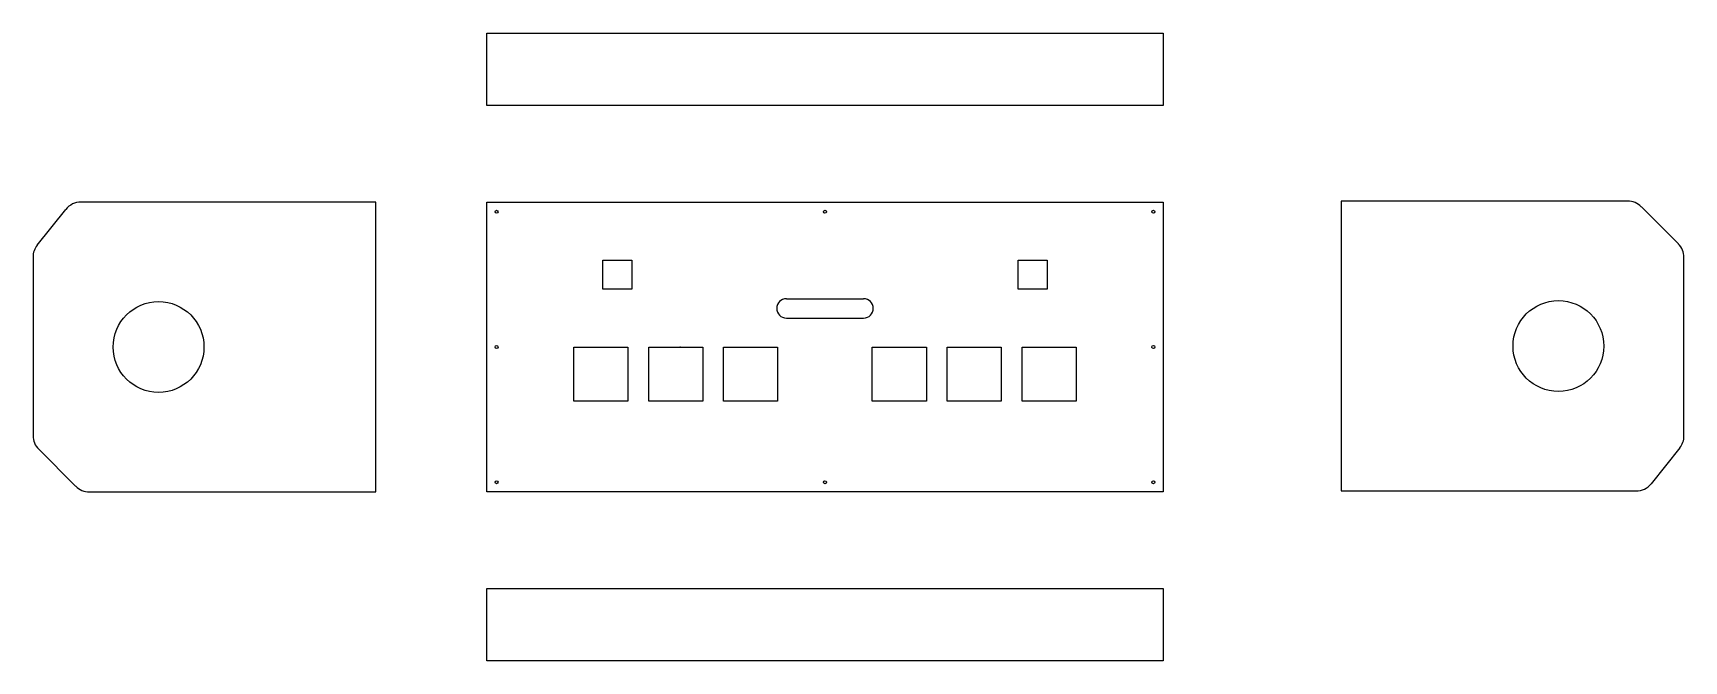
# Model space of a CAD drawing. Header units: centimetres. Extents: x -67 to 104, y -32 to 33.
import ezdxf

# ---------------------------------------------------------------- set-up
doc = ezdxf.new("R2010")
doc.units = ezdxf.units.CM
doc.header["$MEASUREMENT"] = 0
for name, color, linetype in [('NAGEKI 2.0 表层 v13_Sketch21', 7, 'Continuous'), ('NAGEKI 2.0 表层 v13_支撑长条', 7, 'Continuous'), ('NAGEKI 2.0 表层 v13_表层', 7, 'Continuous')]:
    doc.layers.add(name, color=color, linetype=linetype)

msp = doc.modelspace()

# ---------------------------------------------------------------- linework, layer by layer
at = {"layer": 'NAGEKI 2.0 表层 v13_Sketch21'}
for p, q in [((-66.56, 10.55), (-63.6, 14.25)), ((-31.5, 15), (-62.04, 15)), ((-31.5, -15), (-31.5, 15)), ((68.44, 15.1), (68.44, -14.9)), ((98.11, 15.1), (68.44, 15.1)), ((103.36, 10.69), (99.53, 14.51)), ((-67, 9.3), (-67, -9.17)), ((103.94, -9.2), (103.94, 9.27)), ((-66.41, -10.59), (-62.59, -14.41)), ((103.5, -10.45), (100.54, -14.15)), ((-61.17, -15), (-31.5, -15)), ((68.44, -14.9), (98.98, -14.9))]:
    msp.add_line(p, q, dxfattribs=at)
for centre in [(-54, 0), (90.94, 0.1)]:
    msp.add_circle(centre, 4.7, dxfattribs=at)
for centre, start, end in [((-62.04, 13), 90, 141.3402), ((98.11, 13.1), 45, 90), ((-65, 9.3), 141.3402, 180), ((101.94, 9.27), 0, 45), ((-65, -9.17), 180, 225), ((101.94, -9.2), 321.3402, 360), ((-61.17, -13), 225, 270), ((98.98, -12.9), 270, 321.3402)]:
    msp.add_arc(centre, 2, start, end, dxfattribs=at)
msp.add_point((0, 0), dxfattribs=at)
at = {"layer": 'NAGEKI 2.0 表层 v13_支撑长条'}
for p, q in [((-20, 32.5), (50, 32.5)), ((-20, 25), (-20, 32.5)), ((-20, 32.5), (50, 32.5)), ((50, 32.5), (50, 25)), ((50, 25), (-20, 25)), ((50, 25), (-20, 25)), ((-20, -25), (50, -25)), ((-20, -25), (50, -25)), ((-20, -32.5), (-20, -25)), ((50, -25), (50, -32.5)), ((50, -32.5), (-20, -32.5)), ((50, -32.5), (-20, -32.5))]:
    msp.add_line(p, q, dxfattribs=at)
msp.add_point((0, 0), dxfattribs=at)
at = {"layer": 'NAGEKI 2.0 表层 v13_表层'}
for p, q in [((-20, -15), (-20, 15)), ((-20, 15), (50, 15)), ((-20, 15), (50, 15)), ((50, 15), (50, -15)), ((-8, 9), (-5, 9)), ((-8, 6), (-8, 9)), ((-5, 9), (-5, 6)), ((35, 6), (35, 9)), ((35, 9), (38, 9)), ((38, 9), (38, 6)), ((-5, 6), (-8, 6)), ((38, 6), (35, 6)), ((11, 5), (19, 5)), ((11, 3), (19, 3)), ((-11, 0), (-5.4, 0)), ((-11, -5.6), (-11, 0)), ((-5.4, 0), (-5.4, -5.6)), ((-3.25, -5.6), (-3.25, 0)), ((-3.25, 0), (2.35, 0)), ((2.35, 0), (2.35, -5.6)), ((4.5, 0), (10.1, 0)), ((4.5, -5.6), (4.5, 0)), ((10.1, 0), (10.1, -5.6)), ((19.9, -5.6), (19.9, 0)), ((19.9, 0), (25.5, 0)), ((25.5, 0), (25.5, -5.6)), ((27.65, 0), (33.25, 0)), ((27.65, -5.6), (27.65, 0)), ((33.25, 0), (33.25, -5.6)), ((35.4, 0), (41, 0)), ((41, 0), (41, -5.6)), ((35.4, -5.6), (35.4, 0)), ((-5.4, -5.6), (-11, -5.6)), ((2.35, -5.6), (-3.25, -5.6)), ((10.1, -5.6), (4.5, -5.6)), ((25.5, -5.6), (19.9, -5.6)), ((33.25, -5.6), (27.65, -5.6)), ((41, -5.6), (35.4, -5.6)), ((50, -15), (-20, -15)), ((50, -15), (-20, -15))]:
    msp.add_line(p, q, dxfattribs=at)
for centre in [(-19, 14), (15, 14), (49, 14), (-19, 0), (49, 0), (-19, -14), (15, -14), (49, -14)]:
    msp.add_circle(centre, 0.15, dxfattribs=at)
for centre, start, end in [((11, 4), 90, 270), ((19, 4), 270, 90)]:
    msp.add_arc(centre, 1, start, end, dxfattribs=at)
msp.add_point((0, 0), dxfattribs=at)

doc.saveas('drawing.dxf')
